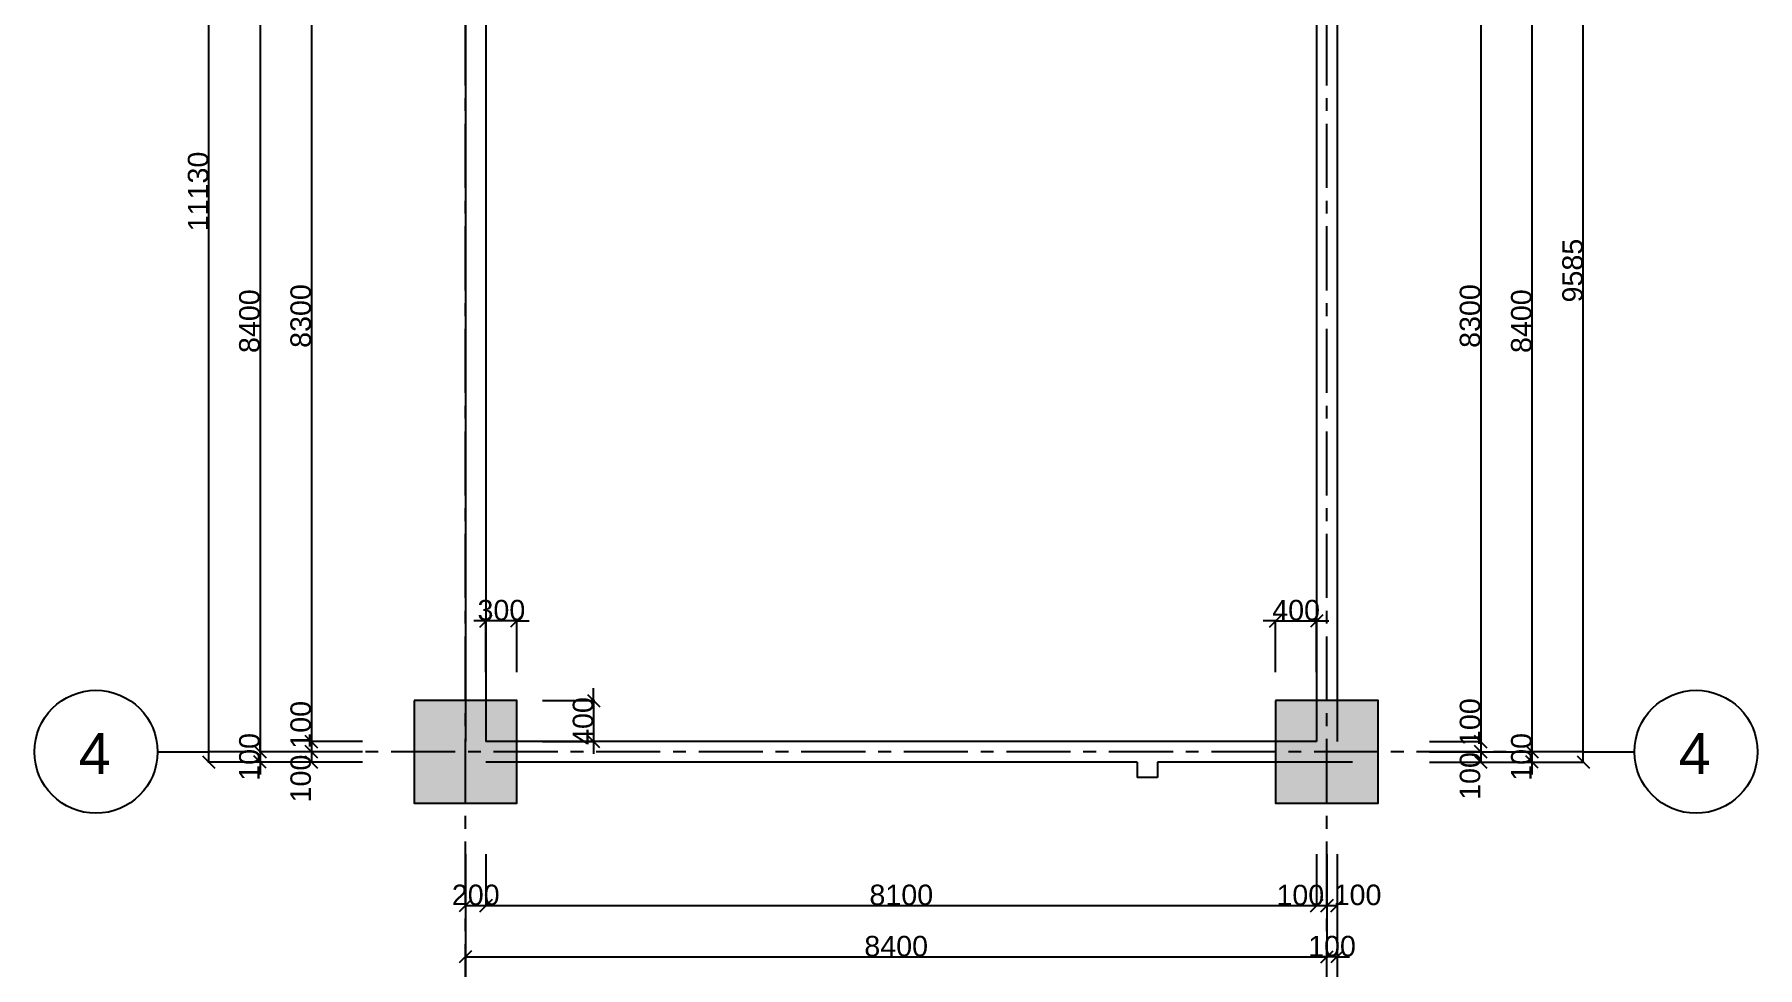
# Model space of a CAD drawing. Header units: inches. Extents: x -17602 to 171571, y -36276 to 39274.
# Drawn here: x -7861 to 8942, y -4270 to 4830 of the extents above; entities that cross this region are included whole.
import ezdxf

# ---------------------------------------------------------------- set-up
doc = ezdxf.new("R2010")
doc.units = ezdxf.units.IN
doc.header["$MEASUREMENT"] = 0
doc.linetypes.add('CENTER', pattern=[2, 1.25, -0.25, 0.25, -0.25])
for name, color, linetype in [('DIM', 3, 'Continuous'), ('DIM TEXT', 7, 'Continuous'), ('WALL', 255, 'Continuous'), ('轴线', 10, 'CENTER')]:
    doc.layers.add(name, color=color, linetype=linetype)
doc.styles.get("Standard").update_dxf_attribs({"font": 'arial.ttf'})
doc.dimstyles.new('DIM-200MM', dxfattribs={"dimtxt": 200, "dimasz": 120, "dimexe": 10, "dimexo": 10, "dimgap": 0.7, "dimtad": 1, "dimdec": 0, "dimrnd": 5, "dimzin": 1, "dimdsep": 46, "dimtxsty": 'Standard', "dimblk": 'OBLIQUE', "dimcen": 0.5, "dimdle": 1, "dimclrd": 256, "dimclre": 256, "dimclrt": 7, "dimaunit": 1, "dimadec": 0, "dimazin": 0, "dimtfac": 1, "dimtdec": 0, "dimtix": 1, "dimtmove": 2, "dimatfit": 3, "dimfxl": 0, "dimtolj": 1, "dimtzin": 1, "dimarcsym": 0})

# ---------------------------------------------------------------- blocks, each defined once
blk = doc.blocks.new('_Oblique')
at = {"color": 0, "linetype": 'ByBlock', "lineweight": -2}
blk.add_line((-0.5, -0.5), (0.5, 0.5), dxfattribs=at)
blk = doc.blocks.new('*D382')
at = {"layer": 'DEFPOINTS', "color": 0, "transparency": 16777216}
for p in [(-3658, 2678), (4742, 2678), (4742, -4166)]:
    blk.add_point(p, dxfattribs=at)
at = {"layer": 'DIM', "lineweight": -2, "transparency": 16777216}
for p, q in [((-3658, -3666), (-3658, -4176)), ((4742, -3666), (4742, -4176)), ((-3659, -4166), (4743, -4166))]:
    blk.add_line(p, q, dxfattribs=at)
at = {"layer": 'DIM', "lineweight": -2, "transparency": 16777216, "xscale": 120, "yscale": 120, "zscale": 120, "rotation": 180}
blk.add_blockref('_Oblique', (-3658, -4166), dxfattribs=at)
at = {"layer": 'DIM', "lineweight": -2, "transparency": 16777216, "xscale": 120, "yscale": 120, "zscale": 120}
blk.add_blockref('_Oblique', (4742, -4166), dxfattribs=at)
at = {"layer": 'DIM', "color": 7, "transparency": 16777216, "insert": (542, -4063), "char_height": 200, "attachment_point": 5}
blk.add_mtext('\\A1;8400', dxfattribs=at)
blk = doc.blocks.new('*D383')
at = {"layer": 'DEFPOINTS', "color": 0, "transparency": 16777216}
for p in [(4742, -1666), (4842, -1666), (4742, -4166)]:
    blk.add_point(p, dxfattribs=at)
at = {"layer": 'DIM', "lineweight": -2, "transparency": 16777216}
for p, q in [((4742, -3666), (4742, -4176)), ((4842, -3666), (4842, -4176)), ((4742, -4166), (4622, -4166)), ((4842, -4166), (4742, -4166)), ((4842, -4166), (4962, -4166))]:
    blk.add_line(p, q, dxfattribs=at)
at = {"layer": 'DIM', "lineweight": -2, "transparency": 16777216, "xscale": 120, "yscale": 120, "zscale": 120}
blk.add_blockref('_Oblique', (4742, -4166), dxfattribs=at)
at = {"layer": 'DIM', "lineweight": -2, "transparency": 16777216, "xscale": 120, "yscale": 120, "zscale": 120, "rotation": 180}
blk.add_blockref('_Oblique', (4842, -4166), dxfattribs=at)
at = {"layer": 'DIM', "color": 7, "transparency": 16777216, "insert": (4792, -4063), "char_height": 200, "attachment_point": 5}
blk.add_mtext('\\A1;100', dxfattribs=at)
blk = doc.blocks.new('*D384')
at = {"layer": 'DEFPOINTS', "color": 0, "transparency": 16777216}
for p in [(4842, -1666), (-3658, -2166), (4842, -4666)]:
    blk.add_point(p, dxfattribs=at)
at = {"layer": 'DIM', "lineweight": -2, "transparency": 16777216}
for p, q in [((-3658, -4166), (-3658, -4676)), ((4842, -4166), (4842, -4676)), ((-3659, -4666), (4843, -4666))]:
    blk.add_line(p, q, dxfattribs=at)
at = {"layer": 'DIM', "lineweight": -2, "transparency": 16777216, "xscale": 120, "yscale": 120, "zscale": 120, "rotation": 180}
blk.add_blockref('_Oblique', (-3658, -4666), dxfattribs=at)
at = {"layer": 'DIM', "lineweight": -2, "transparency": 16777216, "xscale": 120, "yscale": 120, "zscale": 120}
blk.add_blockref('_Oblique', (4842, -4666), dxfattribs=at)
at = {"layer": 'DIM', "color": 7, "transparency": 16777216, "insert": (592, -4563), "char_height": 200, "attachment_point": 5}
blk.add_mtext('\\A1;8500', dxfattribs=at)
blk = doc.blocks.new('*D385')
at = {"layer": 'DEFPOINTS', "color": 0, "transparency": 16777216}
for p in [(-3458, -1666), (-3658, -2666), (-3458, -3666)]:
    blk.add_point(p, dxfattribs=at)
at = {"layer": 'DIM', "lineweight": -2, "transparency": 16777216}
for p, q in [((-3658, -3166), (-3658, -3676)), ((-3458, -3166), (-3458, -3676)), ((-3659, -3666), (-3457, -3666))]:
    blk.add_line(p, q, dxfattribs=at)
at = {"layer": 'DIM', "lineweight": -2, "transparency": 16777216, "xscale": 120, "yscale": 120, "zscale": 120, "rotation": 180}
blk.add_blockref('_Oblique', (-3658, -3666), dxfattribs=at)
at = {"layer": 'DIM', "lineweight": -2, "transparency": 16777216, "xscale": 120, "yscale": 120, "zscale": 120}
blk.add_blockref('_Oblique', (-3458, -3666), dxfattribs=at)
at = {"layer": 'DIM', "color": 7, "transparency": 16777216, "insert": (-3558, -3563), "char_height": 200, "attachment_point": 5}
blk.add_mtext('\\A1;200', dxfattribs=at)
blk = doc.blocks.new('*D387')
at = {"layer": 'DEFPOINTS', "color": 0, "transparency": 16777216}
for p in [(-3458, -1666), (4642, -1666), (4642, -3666)]:
    blk.add_point(p, dxfattribs=at)
at = {"layer": 'DIM', "lineweight": -2, "transparency": 16777216}
for p, q in [((-3458, -3166), (-3458, -3676)), ((4642, -3166), (4642, -3676)), ((-3459, -3666), (4643, -3666))]:
    blk.add_line(p, q, dxfattribs=at)
at = {"layer": 'DIM', "lineweight": -2, "transparency": 16777216, "xscale": 120, "yscale": 120, "zscale": 120, "rotation": 180}
blk.add_blockref('_Oblique', (-3458, -3666), dxfattribs=at)
at = {"layer": 'DIM', "lineweight": -2, "transparency": 16777216, "xscale": 120, "yscale": 120, "zscale": 120}
blk.add_blockref('_Oblique', (4642, -3666), dxfattribs=at)
at = {"layer": 'DIM', "color": 7, "transparency": 16777216, "insert": (592, -3563), "char_height": 200, "attachment_point": 5}
blk.add_mtext('\\A1;8100', dxfattribs=at)
blk = doc.blocks.new('*D389')
at = {"layer": 'DEFPOINTS', "color": 0, "transparency": 16777216}
for p in [(4642, -1666), (4742, -1666), (4742, -3666)]:
    blk.add_point(p, dxfattribs=at)
at = {"layer": 'DIM', "lineweight": -2, "transparency": 16777216}
for p, q in [((4641, -3666), (4743, -3666)), ((4642, -3656), (4642, -3676)), ((4742, -3656), (4742, -3676))]:
    blk.add_line(p, q, dxfattribs=at)
at = {"layer": 'DIM', "lineweight": -2, "transparency": 16777216, "xscale": 120, "yscale": 120, "zscale": 120, "rotation": 180}
blk.add_blockref('_Oblique', (4642, -3666), dxfattribs=at)
at = {"layer": 'DIM', "lineweight": -2, "transparency": 16777216, "xscale": 120, "yscale": 120, "zscale": 120}
blk.add_blockref('_Oblique', (4742, -3666), dxfattribs=at)
at = {"layer": 'DIM', "color": 7, "transparency": 16777216, "insert": (4483, -3565), "char_height": 200, "attachment_point": 5}
blk.add_mtext('\\A1;100', dxfattribs=at)
blk = doc.blocks.new('*D390')
at = {"layer": 'DEFPOINTS', "color": 0, "transparency": 16777216}
for p in [(4742, -1666), (4842, -1666), (4842, -3666)]:
    blk.add_point(p, dxfattribs=at)
at = {"layer": 'DIM', "lineweight": -2, "transparency": 16777216}
for p, q in [((4742, -3166), (4742, -3676)), ((4842, -3166), (4842, -3676)), ((4741, -3666), (4843, -3666))]:
    blk.add_line(p, q, dxfattribs=at)
at = {"layer": 'DIM', "lineweight": -2, "transparency": 16777216, "xscale": 120, "yscale": 120, "zscale": 120, "rotation": 180}
blk.add_blockref('_Oblique', (4742, -3666), dxfattribs=at)
at = {"layer": 'DIM', "lineweight": -2, "transparency": 16777216, "xscale": 120, "yscale": 120, "zscale": 120}
blk.add_blockref('_Oblique', (4842, -3666), dxfattribs=at)
at = {"layer": 'DIM', "color": 7, "transparency": 16777216, "insert": (5041, -3563), "char_height": 200, "attachment_point": 5}
blk.add_mtext('\\A1;100', dxfattribs=at)
blk = doc.blocks.new('*D391')
at = {"layer": 'DEFPOINTS', "color": 0, "transparency": 16777216}
for p in [(4742, 7321), (7242, 7321), (4242, -2266)]:
    blk.add_point(p, dxfattribs=at)
at = {"layer": 'DIM', "lineweight": -2, "transparency": 16777216}
for p, q in [((6742, 7321), (7252, 7321)), ((7242, -2267), (7242, 7322)), ((6742, -2266), (7252, -2266))]:
    blk.add_line(p, q, dxfattribs=at)
at = {"layer": 'DIM', "lineweight": -2, "transparency": 16777216, "xscale": 120, "yscale": 120, "zscale": 120}
for p, rotation in [((7242, 7321), 90), ((7242, -2266), 270)]:
    blk.add_blockref('_Oblique', p, dxfattribs=dict(at, rotation=rotation))
at = {"layer": 'DIM', "color": 7, "transparency": 16777216, "insert": (7139, 2527), "char_height": 200, "attachment_point": 5, "rotation": 90}
blk.add_mtext('\\A1;9585', dxfattribs=at)
blk = doc.blocks.new('*D393')
at = {"layer": 'DEFPOINTS', "color": 0, "transparency": 16777216}
for p in [(4742, 6234), (0, -2166), (6742, -2166)]:
    blk.add_point(p, dxfattribs=at)
at = {"layer": 'DIM', "lineweight": -2, "transparency": 16777216}
for p, q in [((6242, 6234), (6752, 6234)), ((6742, 6235), (6742, -2167)), ((6242, -2166), (6752, -2166))]:
    blk.add_line(p, q, dxfattribs=at)
at = {"layer": 'DIM', "lineweight": -2, "transparency": 16777216, "xscale": 120, "yscale": 120, "zscale": 120}
for p, rotation in [((6742, 6234), 90), ((6742, -2166), 270)]:
    blk.add_blockref('_Oblique', p, dxfattribs=dict(at, rotation=rotation))
at = {"layer": 'DIM', "color": 7, "transparency": 16777216, "insert": (6639, 2034), "char_height": 200, "attachment_point": 5, "rotation": 90}
blk.add_mtext('\\A1;8400', dxfattribs=at)
blk = doc.blocks.new('*D394')
at = {"layer": 'DEFPOINTS', "color": 0, "transparency": 16777216}
for p in [(4742, -2166), (4242, -2266), (6742, -2266)]:
    blk.add_point(p, dxfattribs=at)
at = {"layer": 'DIM', "lineweight": -2, "transparency": 16777216}
for p, q in [((6242, -2166), (6752, -2166)), ((6742, -2166), (6742, -2046)), ((6742, -2166), (6742, -2266)), ((6242, -2266), (6752, -2266)), ((6742, -2266), (6742, -2386))]:
    blk.add_line(p, q, dxfattribs=at)
at = {"layer": 'DIM', "lineweight": -2, "transparency": 16777216, "xscale": 120, "yscale": 120, "zscale": 120}
for p, rotation in [((6742, -2166), 270), ((6742, -2266), 90)]:
    blk.add_blockref('_Oblique', p, dxfattribs=dict(at, rotation=rotation))
at = {"layer": 'DIM', "color": 7, "transparency": 16777216, "insert": (6639, -2216), "char_height": 200, "attachment_point": 5, "rotation": 90}
blk.add_mtext('\\A1;100', dxfattribs=at)
blk = doc.blocks.new('*D397')
at = {"layer": 'DEFPOINTS', "color": 0, "transparency": 16777216}
for p in [(0, -2166), (4242, -2066), (6242, -2166)]:
    blk.add_point(p, dxfattribs=at)
at = {"layer": 'DIM', "lineweight": -2, "transparency": 16777216}
for p, q in [((5742, -2066), (6252, -2066)), ((5742, -2166), (6252, -2166)), ((6242, -2065), (6242, -2167))]:
    blk.add_line(p, q, dxfattribs=at)
at = {"layer": 'DIM', "lineweight": -2, "transparency": 16777216, "xscale": 120, "yscale": 120, "zscale": 120}
for p, rotation in [((6242, -2066), 90), ((6242, -2166), 270)]:
    blk.add_blockref('_Oblique', p, dxfattribs=dict(at, rotation=rotation))
at = {"layer": 'DIM', "color": 7, "transparency": 16777216, "insert": (6139, -1877), "char_height": 200, "attachment_point": 5, "rotation": 90}
blk.add_mtext('\\A1;100', dxfattribs=at)
blk = doc.blocks.new('*D398')
at = {"layer": 'DEFPOINTS', "color": 0, "transparency": 16777216}
for p in [(4242, -2166), (4242, -2266), (6242, -2266)]:
    blk.add_point(p, dxfattribs=at)
at = {"layer": 'DIM', "lineweight": -2, "transparency": 16777216}
for p, q in [((5742, -2166), (6252, -2166)), ((6242, -2165), (6242, -2267)), ((5742, -2266), (6252, -2266))]:
    blk.add_line(p, q, dxfattribs=at)
at = {"layer": 'DIM', "lineweight": -2, "transparency": 16777216, "xscale": 120, "yscale": 120, "zscale": 120}
for p, rotation in [((6242, -2166), 90), ((6242, -2266), 270)]:
    blk.add_blockref('_Oblique', p, dxfattribs=dict(at, rotation=rotation))
at = {"layer": 'DIM', "color": 7, "transparency": 16777216, "insert": (6139, -2402), "char_height": 200, "attachment_point": 5, "rotation": 90}
blk.add_mtext('\\A1;100', dxfattribs=at)
blk = doc.blocks.new('*D399')
at = {"layer": 'DEFPOINTS', "color": 0, "transparency": 16777216}
for p in [(-6161, 8864), (-2764, 8864), (-3158, -2266)]:
    blk.add_point(p, dxfattribs=at)
at = {"layer": 'DIM', "lineweight": -2, "transparency": 16777216}
for p, q in [((-5661, 8864), (-6171, 8864)), ((-6161, -2267), (-6161, 8865)), ((-5661, -2266), (-6171, -2266))]:
    blk.add_line(p, q, dxfattribs=at)
at = {"layer": 'DIM', "lineweight": -2, "transparency": 16777216, "xscale": 120, "yscale": 120, "zscale": 120}
for p, rotation in [((-6161, 8864), 90), ((-6161, -2266), 270)]:
    blk.add_blockref('_Oblique', p, dxfattribs=dict(at, rotation=rotation))
at = {"layer": 'DIM', "color": 7, "transparency": 16777216, "insert": (-6264, 3299), "char_height": 200, "attachment_point": 5, "rotation": 90}
blk.add_mtext('\\A1;11130', dxfattribs=at)
blk = doc.blocks.new('*D401')
at = {"layer": 'DEFPOINTS', "color": 0, "transparency": 16777216}
for p in [(-2764, 6234), (-5661, -2166), (-2540, -2166)]:
    blk.add_point(p, dxfattribs=at)
at = {"layer": 'DIM', "lineweight": -2, "transparency": 16777216}
for p, q in [((-5161, 6234), (-5671, 6234)), ((-5661, 6235), (-5661, -2167)), ((-5161, -2166), (-5671, -2166))]:
    blk.add_line(p, q, dxfattribs=at)
at = {"layer": 'DIM', "lineweight": -2, "transparency": 16777216, "xscale": 120, "yscale": 120, "zscale": 120}
for p, rotation in [((-5661, 6234), 90), ((-5661, -2166), 270)]:
    blk.add_blockref('_Oblique', p, dxfattribs=dict(at, rotation=rotation))
at = {"layer": 'DIM', "color": 7, "transparency": 16777216, "insert": (-5764, 2034), "char_height": 200, "attachment_point": 5, "rotation": 90}
blk.add_mtext('\\A1;8400', dxfattribs=at)
blk = doc.blocks.new('*D402')
at = {"layer": 'DEFPOINTS', "color": 0, "transparency": 16777216}
for p in [(-2540, -2166), (-5661, -2266), (-2540, -2266)]:
    blk.add_point(p, dxfattribs=at)
at = {"layer": 'DIM', "lineweight": -2, "transparency": 16777216}
for p, q in [((-5161, -2166), (-5671, -2166)), ((-5661, -2166), (-5661, -2046)), ((-5661, -2166), (-5661, -2266)), ((-5161, -2266), (-5671, -2266)), ((-5661, -2266), (-5661, -2386))]:
    blk.add_line(p, q, dxfattribs=at)
at = {"layer": 'DIM', "lineweight": -2, "transparency": 16777216, "xscale": 120, "yscale": 120, "zscale": 120}
for p, rotation in [((-5661, -2166), 270), ((-5661, -2266), 90)]:
    blk.add_blockref('_Oblique', p, dxfattribs=dict(at, rotation=rotation))
at = {"layer": 'DIM', "color": 7, "transparency": 16777216, "insert": (-5764, -2216), "char_height": 200, "attachment_point": 5, "rotation": 90}
blk.add_mtext('\\A1;100', dxfattribs=at)
blk = doc.blocks.new('*D405')
at = {"layer": 'DEFPOINTS', "color": 0, "transparency": 16777216}
for p in [(-4158, 6234), (-5161, -2066), (-2840, -2066)]:
    blk.add_point(p, dxfattribs=at)
at = {"layer": 'DIM', "lineweight": -2, "transparency": 16777216}
for p, q in [((-4661, 6234), (-5171, 6234)), ((-5161, 6235), (-5161, -2067)), ((-4661, -2066), (-5171, -2066))]:
    blk.add_line(p, q, dxfattribs=at)
at = {"layer": 'DIM', "lineweight": -2, "transparency": 16777216, "xscale": 120, "yscale": 120, "zscale": 120}
for p, rotation in [((-5161, 6234), 90), ((-5161, -2066), 270)]:
    blk.add_blockref('_Oblique', p, dxfattribs=dict(at, rotation=rotation))
at = {"layer": 'DIM', "color": 7, "transparency": 16777216, "insert": (-5264, 2084), "char_height": 200, "attachment_point": 5, "rotation": 90}
blk.add_mtext('\\A1;8300', dxfattribs=at)
blk = doc.blocks.new('*D406')
at = {"layer": 'DEFPOINTS', "color": 0, "transparency": 16777216}
for p in [(-5161, -2166), (-3015, -2066), (-3015, -2166)]:
    blk.add_point(p, dxfattribs=at)
at = {"layer": 'DIM', "lineweight": -2, "transparency": 16777216}
for p, q in [((-5151, -2066), (-5171, -2066)), ((-5151, -2166), (-5171, -2166)), ((-5161, -2065), (-5161, -2167))]:
    blk.add_line(p, q, dxfattribs=at)
at = {"layer": 'DIM', "lineweight": -2, "transparency": 16777216, "xscale": 120, "yscale": 120, "zscale": 120}
for p, rotation in [((-5161, -2066), 90), ((-5161, -2166), 270)]:
    blk.add_blockref('_Oblique', p, dxfattribs=dict(at, rotation=rotation))
at = {"layer": 'DIM', "color": 7, "transparency": 16777216, "insert": (-5264, -1903), "char_height": 200, "attachment_point": 5, "rotation": 90}
blk.add_mtext('\\A1;100', dxfattribs=at)
blk = doc.blocks.new('*D407')
at = {"layer": 'DEFPOINTS', "color": 0, "transparency": 16777216}
for p in [(-2688, -2166), (-5161, -2266), (-2688, -2266)]:
    blk.add_point(p, dxfattribs=at)
at = {"layer": 'DIM', "lineweight": -2, "transparency": 16777216}
for p, q in [((-4661, -2166), (-5171, -2166)), ((-5161, -2165), (-5161, -2267)), ((-4661, -2266), (-5171, -2266))]:
    blk.add_line(p, q, dxfattribs=at)
at = {"layer": 'DIM', "lineweight": -2, "transparency": 16777216, "xscale": 120, "yscale": 120, "zscale": 120}
for p, rotation in [((-5161, -2166), 90), ((-5161, -2266), 270)]:
    blk.add_blockref('_Oblique', p, dxfattribs=dict(at, rotation=rotation))
at = {"layer": 'DIM', "color": 7, "transparency": 16777216, "insert": (-5264, -2427), "char_height": 200, "attachment_point": 5, "rotation": 90}
blk.add_mtext('\\A1;100', dxfattribs=at)
blk = doc.blocks.new('*D408')
at = {"layer": 'DEFPOINTS', "color": 0, "transparency": 16777216}
for p in [(4742, 6234), (4642, -2066), (6242, -2066)]:
    blk.add_point(p, dxfattribs=at)
at = {"layer": 'DIM', "lineweight": -2, "transparency": 16777216}
for p, q in [((5742, 6234), (6252, 6234)), ((6242, 6235), (6242, -2067)), ((5742, -2066), (6252, -2066))]:
    blk.add_line(p, q, dxfattribs=at)
at = {"layer": 'DIM', "lineweight": -2, "transparency": 16777216, "xscale": 120, "yscale": 120, "zscale": 120}
for p, rotation in [((6242, 6234), 90), ((6242, -2066), 270)]:
    blk.add_blockref('_Oblique', p, dxfattribs=dict(at, rotation=rotation))
at = {"layer": 'DIM', "color": 7, "transparency": 16777216, "insert": (6139, 2084), "char_height": 200, "attachment_point": 5, "rotation": 90}
blk.add_mtext('\\A1;8300', dxfattribs=at)
blk = doc.blocks.new('*D409')
at = {"layer": 'DEFPOINTS', "color": 0, "transparency": 16777216}
for p in [(-3458, -889), (-3458, -1666), (-3158, -1666)]:
    blk.add_point(p, dxfattribs=at)
at = {"layer": 'DIM', "lineweight": -2, "transparency": 16777216}
for p, q in [((-3458, -889), (-3578, -889)), ((-3458, -1389), (-3458, -879)), ((-3158, -889), (-3458, -889)), ((-3158, -1389), (-3158, -879)), ((-3158, -889), (-3038, -889))]:
    blk.add_line(p, q, dxfattribs=at)
at = {"layer": 'DIM', "lineweight": -2, "transparency": 16777216, "xscale": 120, "yscale": 120, "zscale": 120}
blk.add_blockref('_Oblique', (-3458, -889), dxfattribs=at)
at = {"layer": 'DIM', "lineweight": -2, "transparency": 16777216, "xscale": 120, "yscale": 120, "zscale": 120, "rotation": 180}
blk.add_blockref('_Oblique', (-3158, -889), dxfattribs=at)
at = {"layer": 'DIM', "color": 7, "transparency": 16777216, "insert": (-3308, -786), "char_height": 200, "attachment_point": 5}
blk.add_mtext('\\A1;300', dxfattribs=at)
blk = doc.blocks.new('*D410')
at = {"layer": 'DEFPOINTS', "color": 0, "transparency": 16777216}
for p in [(-3158, -1666), (-3158, -2066), (-2408, -2066)]:
    blk.add_point(p, dxfattribs=at)
at = {"layer": 'DIM', "lineweight": -2, "transparency": 16777216}
for p, q in [((-2908, -1666), (-2398, -1666)), ((-2408, -1666), (-2408, -1546)), ((-2408, -1666), (-2408, -2066)), ((-2908, -2066), (-2398, -2066)), ((-2408, -2066), (-2408, -2186))]:
    blk.add_line(p, q, dxfattribs=at)
at = {"layer": 'DIM', "lineweight": -2, "transparency": 16777216, "xscale": 120, "yscale": 120, "zscale": 120}
for p, rotation in [((-2408, -1666), 270), ((-2408, -2066), 90)]:
    blk.add_blockref('_Oblique', p, dxfattribs=dict(at, rotation=rotation))
at = {"layer": 'DIM', "color": 7, "transparency": 16777216, "insert": (-2511, -1866), "char_height": 200, "attachment_point": 5, "rotation": 90}
blk.add_mtext('\\A1;400', dxfattribs=at)
blk = doc.blocks.new('*D411')
at = {"layer": 'DEFPOINTS', "color": 0, "transparency": 16777216}
for p in [(4642, -889), (4242, -1666), (4642, -1666)]:
    blk.add_point(p, dxfattribs=at)
at = {"layer": 'DIM', "lineweight": -2, "transparency": 16777216}
for p, q in [((4242, -889), (4122, -889)), ((4242, -1389), (4242, -879)), ((4242, -889), (4642, -889)), ((4642, -1389), (4642, -879)), ((4642, -889), (4762, -889))]:
    blk.add_line(p, q, dxfattribs=at)
at = {"layer": 'DIM', "lineweight": -2, "transparency": 16777216, "xscale": 120, "yscale": 120, "zscale": 120}
blk.add_blockref('_Oblique', (4242, -889), dxfattribs=at)
at = {"layer": 'DIM', "lineweight": -2, "transparency": 16777216, "xscale": 120, "yscale": 120, "zscale": 120, "rotation": 180}
blk.add_blockref('_Oblique', (4642, -889), dxfattribs=at)
at = {"layer": 'DIM', "color": 7, "transparency": 16777216, "insert": (4442, -786), "char_height": 200, "attachment_point": 5}
blk.add_mtext('\\A1;400', dxfattribs=at)
blk = doc.blocks.new('*D431')
at = {"layer": 'DEFPOINTS', "color": 0, "transparency": 16777216}
for p in [(-3458, 8633), (-2759, 8664), (-2977, 8244), (-2353, -8819)]:
    blk.add_point(p, dxfattribs=at)
at = {"layer": 'DIM', "lineweight": -2, "transparency": 16777216}
for p, q in [((-2750, 8261), (-2749, 8241)), ((-3433, 8231), (-3432, 8211))]:
    blk.add_line(p, q, dxfattribs=at)
blk.add_arc((-2353, -8819), 17075, 91.3325, 93.6253, dxfattribs=at)
at = {"layer": 'DIM', "lineweight": -2, "transparency": 16777216, "xscale": 120, "yscale": 120, "zscale": 120}
for p, rotation in [((-3432, 8221), 183.6252512295337), ((-2750, 8251), 1.33252727777939)]:
    blk.add_blockref('_Oblique', p, dxfattribs=dict(at, rotation=rotation))
at = {"layer": 'DIM', "color": 7, "transparency": 16777216, "insert": (-3096, 8342), "char_height": 200, "attachment_point": 5, "rotation": 2.4789}
blk.add_mtext('\\A1;700', dxfattribs=at)
blk = doc.blocks.new('*D432')
at = {"layer": 'DEFPOINTS', "color": 0, "transparency": 16777216}
for p in [(-2759, 8664), (-970, 8614), (-1584, 8238), (-2353, -8819)]:
    blk.add_point(p, dxfattribs=at)
at = {"layer": 'DIM', "lineweight": -2, "transparency": 16777216}
for p, q in [((-2750, 8261), (-2749, 8241)), ((-1002, 8212), (-1004, 8192))]:
    blk.add_line(p, q, dxfattribs=at)
blk.add_arc((-2353, -8819), 17075, 85.4661, 91.3325, dxfattribs=at)
at = {"layer": 'DIM', "lineweight": -2, "transparency": 16777216, "xscale": 120, "yscale": 120, "zscale": 120}
for p, rotation in [((-2750, 8251), 181.3325272777794), ((-1003, 8202), 355.4660735541212)]:
    blk.add_blockref('_Oblique', p, dxfattribs=dict(at, rotation=rotation))
at = {"layer": 'DIM', "color": 7, "transparency": 16777216, "insert": (-1873, 8352), "char_height": 200, "attachment_point": 5, "rotation": 358.3993}
blk.add_mtext('\\A1;1800', dxfattribs=at)
blk = doc.blocks.new('*D433')
at = {"layer": 'DEFPOINTS', "color": 0, "transparency": 16777216}
for p in [(-967, 8614), (2211, 8065), (1081, 7895), (-3048, -12936)]:
    blk.add_point(p, dxfattribs=at)
at = {"layer": 'DIM', "lineweight": -2, "transparency": 16777216}
for p, q in [((-1006, 8212), (-1008, 8192)), ((2113, 7674), (2109, 7654))]:
    blk.add_line(p, q, dxfattribs=at)
blk.add_arc((-3048, -12936), 21236, 75.9397, 84.4849, dxfattribs=at)
at = {"layer": 'DIM', "lineweight": -2, "transparency": 16777216, "xscale": 120, "yscale": 120, "zscale": 120}
for p, rotation in [((-1007, 8202), 174.4848824102153), ((2111, 7664), 345.9396767098104)]:
    blk.add_blockref('_Oblique', p, dxfattribs=dict(at, rotation=rotation))
at = {"layer": 'DIM', "color": 7, "transparency": 16777216, "insert": (579, 8092), "char_height": 200, "attachment_point": 5, "rotation": 350.2123}
blk.add_mtext('\\A1;3230', dxfattribs=at)
blk = doc.blocks.new('*D434')
at = {"layer": 'DEFPOINTS', "color": 0, "transparency": 16777216}
for p in [(2211, 8065), (3911, 7473), (3210, 7307), (-1967, -6669)]:
    blk.add_point(p, dxfattribs=at)
at = {"layer": 'DIM', "lineweight": -2, "transparency": 16777216}
for p, q in [((2102, 7680), (2097, 7660)), ((3757, 7103), (3750, 7085))]:
    blk.add_line(p, q, dxfattribs=at)
blk.add_arc((-1967, -6669), 14904, 67.429, 74.167, dxfattribs=at)
at = {"layer": 'DIM', "lineweight": -2, "transparency": 16777216, "xscale": 120, "yscale": 120, "zscale": 120}
for p, rotation in [((2099, 7670), 164.1669560904297), ((3754, 7094), 337.4290426734612)]:
    blk.add_blockref('_Oblique', p, dxfattribs=dict(at, rotation=rotation))
at = {"layer": 'DIM', "color": 7, "transparency": 16777216, "insert": (2969, 7503), "char_height": 200, "attachment_point": 5, "rotation": 340.798}
blk.add_mtext('\\A1;1810', dxfattribs=at)
blk = doc.blocks.new('*D435')
at = {"layer": 'DEFPOINTS', "color": 0, "transparency": 16777216}
for p in [(3911, 7473), (4642, 7147), (4229, 6885), (-1967, -6669)]:
    blk.add_point(p, dxfattribs=at)
at = {"layer": 'DIM', "lineweight": -2, "transparency": 16777216}
for p, q in [((3757, 7101), (3749, 7083)), ((4468, 6784), (4459, 6766))]:
    blk.add_line(p, q, dxfattribs=at)
blk.add_arc((-1967, -6669), 14903, 64.4361, 67.429, dxfattribs=at)
at = {"layer": 'DIM', "lineweight": -2, "transparency": 16777216, "xscale": 120, "yscale": 120, "zscale": 120}
for p, rotation in [((3753, 7092), 157.4290426734612), ((4464, 6775), 334.4361398040048)]:
    blk.add_blockref('_Oblique', p, dxfattribs=dict(at, rotation=rotation))
at = {"layer": 'DIM', "color": 7, "transparency": 16777216, "insert": (4152, 7032), "char_height": 200, "attachment_point": 5, "rotation": 335.9326}
blk.add_mtext('\\A1;800', dxfattribs=at)

msp = doc.modelspace()

# ---------------------------------------------------------------- hatches: boundary and pattern name
at = {"layer": 'WALL'}
for points in [[(-3158.3, -1665.9), (-4158.3, -1665.9), (-4158.3, -2665.9), (-3158.3, -2665.9)], [(5241.7, -1665.9), (4241.7, -1665.9), (4241.7, -2665.9), (5241.7, -2665.9)]]:
    msp.add_hatch(color=256, dxfattribs=at).paths.add_polyline_path(points)

# ---------------------------------------------------------------- linework, layer by layer
at = {"layer": 'DIM'}
for p, q in [((-6661.1, -2165.9), (-6161.1, -2165.9)), ((7241.7, -2165.9), (7741.7, -2165.9))]:
    msp.add_line(p, q, dxfattribs=at)
for centre in [(-7261.1, -2165.9), (8341.7, -2165.9)]:
    msp.add_circle(centre, 600, dxfattribs=at)
at = {"layer": 'WALL'}
for p, q in [((-3658.3, 8619.6), (-3658.3, -2065.9)), ((-3458.3, 8633.4), (-3458.3, -2065.9)), ((4641.7, 7146.9), (4641.7, -2065.9)), ((4841.7, 7049.4), (4841.7, -2065.9)), ((-3158.3, -2665.9), (-3158.3, -1665.9)), ((5241.7, -2665.9), (5241.7, -1665.9)), ((-3558.3, -2165.9), (-3558.3, -2165.9)), ((4641.7, -2065.9), (-3458.3, -2065.9)), ((591.7, -2265.9), (-3458.3, -2265.9)), ((2891.7, -2265.9), (591.7, -2265.9)), ((2891.7, -2265.9), (2891.7, -2415.9)), ((4991.7, -2265.9), (3091.7, -2265.9)), ((3091.7, -2265.9), (3091.7, -2415.9)), ((3091.7, -2415.9), (2891.7, -2415.9))]:
    msp.add_line(p, q, dxfattribs=at)
for points in [[(-4158.3, -1665.9), (-4158.3, -2665.9), (-3158.3, -2665.9), (-3158.3, -1665.9)], [(4241.7, -1665.9), (4241.7, -2665.9), (5241.7, -2665.9), (5241.7, -1665.9)]]:
    msp.add_lwpolyline(points, close=True, dxfattribs=at)
at = {"layer": '轴线', "ltscale": 500}
for p, q in [((4741.7, -4665.9), (4741.7, 10863.7)), ((-3658.3, -4665.9), (-3658.3, 10021.3)), ((7241.7, -2165.9), (-6161.1, -2165.9))]:
    msp.add_line(p, q, dxfattribs=at)

# ---------------------------------------------------------------- texts
at = {"layer": 'DIM TEXT', "char_height": 400, "attachment_point": 1}
for insert in [(-7429.2, -1984), (8173.6, -1984)]:
    msp.add_mtext_dynamic_manual_height_columns('4', width=10456.675, gutter_width=2, heights=[0], dxfattribs=dict(at, insert=insert))

# ---------------------------------------------------------------- dimensions: what is measured, and where the dimension line sits
at = {"layer": 'DIM'}
for base, p1, p2, picture, middle in [((-6161.1, 8863.7), (-3158.3, -2265.9), (-2763.9, 8863.7), '*D399', (-6264, 3298.9)), ((7241.7, 7320.8), (4241.7, -2265.9), (4741.7, 7320.8), '*D391', (7138.9, 2527.4)), ((-5661.1, -2165.9), (-2763.9, 6234.1), (-2540.1, -2165.9), '*D401', (-5763.9, 2034.1)), ((-5161.1, -2065.9), (-4158.3, 6234.1), (-2840.2, -2065.9), '*D405', (-5264, 2084.1)), ((6741.7, -2165.9), (4741.7, 6234.1), (0, -2165.9), '*D393', (6638.9, 2034.1)), ((6241.7, -2065.9), (4741.7, 6234.1), (4641.7, -2065.9), '*D408', (6138.8, 2084.1)), ((-2408.4, -2065.9), (-3158.3, -1665.9), (-3158.3, -2065.9), '*D410', (-2511.2, -1865.9)), ((-5661.1, -2265.9), (-2540.1, -2165.9), (-2540.1, -2265.9), '*D402', (-5763.9, -2215.9)), ((6741.7, -2265.9), (4741.7, -2165.9), (4241.7, -2265.9), '*D394', (6638.9, -2215.9))]:
    dim = msp.add_linear_dim(base=base, p1=p1, p2=p2, angle=90, dimstyle='DIM-200MM', dxfattribs=at)
    dim.commit()
    dim.dimension.update_dxf_attribs({"geometry": picture, "text_midpoint": middle})
for base, center, p1, p2, text, picture, middle in [((-2977.3, 8243.9), (-2352.6, -8819.3), (-2759.2, 8663.7), (-3458.3, 8633.4), '700', '*D431', (-3095.5, 8342.1)), ((1080.9, 7894.8), (-3048.1, -12935.5), (2211.4, 8065.1), (-967.4, 8613.5), '3230', '*D433', (579.4, 8092.3)), ((-1584.4, 8238.2), (-2352.6, -8819.3), (-970.2, 8613.7), (-2759.2, 8663.7), '1800', '*D432', (-1872.7, 8351.6)), ((3209.9, 7307.5), (-1967.1, -6668.9), (3911.3, 7473.1), (2211.4, 8065.1), '1810', '*D434', (2968.8, 7503.3)), ((4228.6, 6884.7), (-1967.1, -6668.9), (4641.7, 7146.9), (3911.3, 7473.1), '800', '*D435', (4152.3, 7032))]:
    dim = msp.add_angular_dim_3p(base=base, center=center, p1=p1, p2=p2, text=text, dimstyle='DIM-200MM', override={"dimfxl": 10}, dxfattribs=at)
    dim.commit()
    dim.dimension.update_dxf_attribs({"geometry": picture, "text_midpoint": middle})
for base, p1, p2, picture, middle in [((4741.7, -4165.9), (-3658.3, 2677.7), (4741.7, 2677.7), '*D382', (541.7, -4063.1)), ((-3458.3, -888.9), (-3158.3, -1665.9), (-3458.3, -1665.9), '*D409', (-3308.3, -786)), ((4641.7, -888.9), (4241.7, -1665.9), (4641.7, -1665.9), '*D411', (4441.7, -786.1)), ((4841.7, -4665.9), (-3658.3, -2165.9), (4841.7, -1665.9), '*D384', (591.7, -4563.1)), ((4641.7, -3665.9), (-3458.3, -1665.9), (4641.7, -1665.9), '*D387', (591.7, -3563.1)), ((4741.7, -4165.9), (4841.7, -1665.9), (4741.7, -1665.9), '*D383', (4791.7, -4063.1))]:
    dim = msp.add_linear_dim(base=base, p1=p1, p2=p2, dimstyle='DIM-200MM', dxfattribs=at)
    dim.commit()
    dim.dimension.update_dxf_attribs({"geometry": picture, "text_midpoint": middle})
dim = msp.add_linear_dim(base=(-5161.1, -2165.9), p1=(-3014.6, -2065.9), p2=(-3014.6, -2165.9), angle=90, dimstyle='DIM-200MM', override={"dimfxl": 10}, dxfattribs=at)
dim.commit()
dim.dimension.update_dxf_attribs({"geometry": '*D406', "text_midpoint": (-5263.9, -1902.6), "dimtype": 160})
for base, p1, p2, picture, middle in [((-3458.3, -3665.9), (-3658.3, -2665.9), (-3458.3, -1665.9), '*D385', (-3558.4, -3563.1)), ((4841.7, -3665.9), (4741.7, -1665.9), (4841.7, -1665.9), '*D390', (5041.1, -3563.1))]:
    dim = msp.add_linear_dim(base=base, p1=p1, p2=p2, dimstyle='DIM-200MM', dxfattribs=at)
    dim.commit()
    dim.dimension.update_dxf_attribs({"geometry": picture, "text_midpoint": middle, "dimtype": 160})
for base, p1, p2, picture, middle in [((6241.7, -2165.9), (4241.7, -2065.9), (0, -2165.9), '*D397', (6138.9, -1877)), ((-5161.1, -2265.9), (-2688.1, -2165.9), (-2688.1, -2265.9), '*D407', (-5263.9, -2427.1)), ((6241.7, -2265.9), (4241.7, -2165.9), (4241.7, -2265.9), '*D398', (6138.9, -2401.6))]:
    dim = msp.add_linear_dim(base=base, p1=p1, p2=p2, angle=90, dimstyle='DIM-200MM', dxfattribs=at)
    dim.commit()
    dim.dimension.update_dxf_attribs({"geometry": picture, "text_midpoint": middle, "dimtype": 160})
dim = msp.add_linear_dim(base=(4741.7, -3665.9), p1=(4641.7, -1665.9), p2=(4741.7, -1665.9), dimstyle='DIM-200MM', override={"dimfxl": 10}, dxfattribs=at)
dim.commit()
dim.dimension.update_dxf_attribs({"geometry": '*D389', "text_midpoint": (4482.7, -3565.4), "dimtype": 160})

doc.saveas('drawing.dxf')
